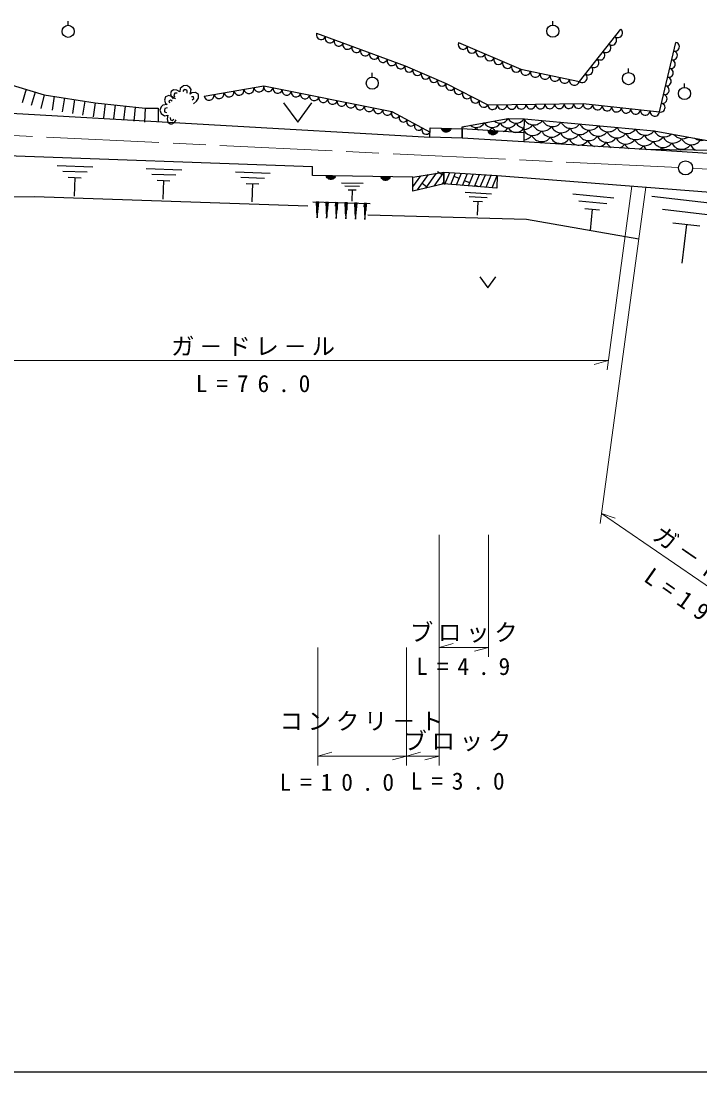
# Model space of a CAD drawing. Units: millimetres, scale not verified. Extents: x 40000 to 680000, y 20000 to 380000.
# Drawn here: x 186320 to 258762, y 205000 to 317097 of the extents above; entities that cross this region are included whole.
import ezdxf

# ---------------------------------------------------------------- set-up
doc = ezdxf.new("R2010")
doc.units = ezdxf.units.MM
doc.header["$LTSCALE"] = 1000
doc.linetypes.add('CHAIN', pattern=[18.5, 12, -1.5, 3.5, -1.5])
for name, color, linetype, lineweight in [('M-BGD', 7, 'Continuous', 25), ('M-BMK', 2, 'CHAIN', 13), ('M-BMK-OTRS', 5, 'Continuous', 25), ('M-BMK-SRVR', 3, 'Continuous', 25), ('M-STR-HTXT', 7, 'Continuous', 13), ('M-STR-STR3', 7, 'Continuous', 25), ('M-TTL-BAND', 7, 'Continuous', 25)]:
    doc.layers.add(name, color=color, linetype=linetype, lineweight=lineweight)
doc.styles.add('ＭＳ ゴシック', font='')
doc.styles.get('ＭＳ ゴシック').set_extended_font_data('MS Gothic')

msp = doc.modelspace()

# ---------------------------------------------------------------- linework, layer by layer
at = {"layer": 'M-BGD'}
for p, q in [((191354, 316639), (191354, 317081)), ((243070, 316655), (243070, 317097)), ((251132, 311600), (251132, 312042)), ((223797, 311113), (223797, 311555)), ((186854, 309813), (186426, 308376)), ((187819, 309526), (187391, 308088)), ((257116, 310005), (257116, 310447)), ((188784, 309238), (188452, 307775)), ((189870, 309065), (189635, 307584)), ((190957, 308893), (190721, 307411)), ((192043, 308720), (191807, 307239)), ((193129, 308547), (192894, 307066)), ((194215, 308375), (194017, 306888)), ((195287, 308260), (195127, 306768)), ((196359, 308145), (196198, 306653)), ((197430, 308030), (197270, 306538)), ((198502, 307914), (198342, 306423)), ((199574, 307799), (199494, 306302)), ((200941, 307799), (200941, 306299)), ((233374, 305597), (233389, 305821)), ((190194, 301692), (193991, 301551)), ((193361, 300966), (190779, 301062)), ((191364, 300432), (192731, 300381)), ((199678, 301365), (203475, 301224)), ((202845, 300639), (200263, 300735)), ((209211, 301002), (212908, 300865)), ((192048, 300406), (191975, 298432)), ((200848, 300105), (202215, 300054)), ((201532, 300079), (201459, 298105)), ((212295, 300295), (209780, 300389)), ((210350, 299775), (211681, 299726)), ((211016, 299750), (210944, 297828)), ((220524, 299852), (222823, 299798)), ((222447, 299439), (220883, 299476)), ((221242, 299099), (222070, 299080)), ((221656, 299089), (221628, 297894)), ((233724, 298832), (236519, 298673)), ((236046, 298251), (234145, 298359)), ((245203, 298653), (249582, 298228)), ((253631, 298410), (261577, 297483)), ((217450, 297812), (223573, 297627)), ((217847, 297417), (217857, 297757)), ((217891, 297756), (217870, 297042)), ((217891, 296634), (217925, 297755)), ((217959, 297754), (217914, 296259)), ((217959, 296631), (217993, 297753)), ((218027, 297752), (218006, 297038)), ((218051, 297411), (218061, 297751)), ((218867, 297387), (218878, 297726)), ((218911, 297725), (218890, 297012)), ((218912, 296603), (218945, 297724)), ((218980, 297723), (218935, 296228)), ((218980, 296601), (219014, 297722)), ((219048, 297721), (219026, 297008)), ((219071, 297380), (219082, 297720)), ((219888, 297356), (219898, 297696)), ((219932, 297695), (219911, 296981)), ((219932, 296572), (219966, 297694)), ((220000, 297693), (219955, 296197)), ((220000, 296570), (220034, 297691)), ((220068, 297691), (220047, 296977)), ((220092, 297350), (220102, 297689)), ((220908, 297325), (220919, 297665)), ((220952, 297664), (220931, 296950)), ((220953, 296541), (220986, 297663)), ((221020, 297662), (220975, 296166)), ((221021, 296539), (221054, 297661)), ((221088, 297660), (221067, 296946)), ((221112, 297319), (221122, 297659)), ((221929, 297294), (221939, 297634)), ((221973, 297633), (221951, 296919)), ((221973, 296511), (222007, 297632)), ((222041, 297631), (221996, 296136)), ((222041, 296509), (222075, 297630)), ((222109, 297629), (222087, 296915)), ((222133, 297288), (222143, 297628)), ((222949, 297264), (222959, 297603)), ((222993, 297602), (222972, 296889)), ((222994, 296480), (223027, 297601)), ((223061, 297600), (223016, 296105)), ((223062, 296478), (223095, 297599)), ((223129, 297598), (223108, 296885)), ((223153, 297257), (223163, 297597)), ((234567, 297887), (235573, 297829)), ((235070, 297858), (234987, 296404)), ((248814, 297595), (245836, 297884)), ((246468, 297115), (248045, 296963)), ((247257, 297039), (247036, 294762)), ((260158, 296360), (254754, 296991)), ((255877, 295571), (258738, 295237)), ((257308, 295404), (256826, 291272))]:
    msp.add_line(p, q, dxfattribs=at)
for points in [[(233015, 314793), (239633, 311952), (245891, 310657), (250314, 316232)], [(217859, 315799), (227300, 312315), (231687, 310442), (236130, 308163), (246310, 308296), (254447, 307397), (256201, 314815)], [(182994, 310964), (188784, 309238), (194215, 308375), (199574, 307799), (200941, 307799)], [(204721, 308272), (205049, 308554), (205261, 308869), (205243, 309248), (204929, 309460), (204550, 309442), (204385, 309301), (204457, 309779), (204332, 310001), (204018, 310214), (203639, 310195), (203311, 309913), (203271, 309550), (202941, 309705), (202578, 309744), (202340, 309562), (202275, 309331), (202326, 309067), (202567, 308813)], [(202976, 309384), (202728, 309391), (202622, 309234), (202689, 309028)], [(204039, 309398), (204046, 309645), (203889, 309751), (203715, 309800), (203593, 309585)], [(205848, 309092), (212232, 310171), (225899, 307429), (229967, 305259)], [(202820, 308780), (202460, 309020), (202100, 309140), (201740, 309020), (201620, 308660), (201740, 308300), (201920, 308180), (201440, 308120), (201260, 307940), (201140, 307580), (201260, 307220), (201620, 306980), (201980, 307040), (201920, 306680), (201980, 306320), (202220, 306140), (202460, 306140), (202700, 306260), (202880, 306560)], [(202460, 308540), (202280, 308660), (202100, 308600), (202160, 308360)], [(204587, 308684), (204751, 308825), (204741, 309014), (204494, 309021)], [(214341, 308355), (215841, 306315), (217341, 308355)], [(201920, 307820), (201680, 307760), (201620, 307580), (201620, 307400), (201860, 307340)], [(202220, 306800), (202280, 306560), (202460, 306500), (202640, 306620)], [(233389, 305821), (238295, 306690), (239989, 306673), (239983, 305163)], [(239989, 306673), (253878, 305391), (259542, 304357), (263223, 303239), (252946, 303384)], [(216938, 297359), (187770, 298350), (167532, 298028), (159867, 296486)], [(252241, 293830), (240257, 295933), (223329, 296372)], [(235272, 289794), (236122, 288638), (236972, 289794)]]:
    msp.add_lwpolyline(points, dxfattribs=at)
for points in [[(217824, 297792), (217909, 296089), (218096, 297784)], [(218845, 297761), (218929, 296058), (219116, 297753)], [(219865, 297731), (219950, 296027), (220137, 297722)], [(220886, 297700), (220970, 295997), (221157, 297692)], [(221906, 297669), (221991, 295966), (222178, 297661)], [(222926, 297638), (223011, 295935), (223198, 297630)]]:
    msp.add_lwpolyline(points, close=True, dxfattribs=at)
for centre in [(191354, 315993), (243070, 316009), (223797, 310467), (251132, 310954), (257116, 309359)]:
    msp.add_circle(centre, 646, dxfattribs=at)
for centre, radius, start, end in [((249998, 315834), 508, 231.56628, 51.56631), ((218331, 315625), 503, 159.74353, 339.74354), ((219275, 315277), 503, 159.74353, 339.74354), ((220219, 314928), 503, 159.74353, 339.74354), ((249366, 315037), 508, 231.56628, 51.56631), ((221163, 314580), 503, 159.74353, 339.74354), ((222107, 314231), 503, 159.74353, 339.74354), ((223051, 313883), 503, 159.74353, 339.74354), ((233488, 314590), 514, 156.76385, 336.76384), ((234433, 314184), 514, 156.76385, 336.76384), ((235378, 313778), 514, 156.76385, 336.76384), ((248734, 314241), 508, 231.56628, 51.56631), ((255872, 313424), 476, 256.70142, 76.70142), ((256091, 314352), 476, 256.70142, 76.70142), ((223995, 313535), 503, 159.74353, 339.74354), ((224939, 313186), 503, 159.74353, 339.74354), ((225883, 312838), 503, 159.74353, 339.74354), ((236324, 313373), 514, 156.76385, 336.76384), ((237269, 312967), 514, 156.76385, 336.76384), ((238215, 312561), 514, 156.76385, 336.76384), ((247471, 312648), 508, 231.56628, 51.56631), ((248102, 313445), 508, 231.56628, 51.56631), ((255653, 312497), 476, 256.70142, 76.70142), ((226828, 312489), 503, 159.74353, 339.74354), ((227738, 312128), 477, 156.88211, 336.8821), ((228616, 311753), 477, 156.88211, 336.8821), ((239160, 312155), 514, 156.76385, 336.76384), ((240154, 311844), 533, 168.31064, 348.31063), ((241197, 311628), 533, 168.31064, 348.31063), ((246839, 311852), 508, 231.56628, 51.56631), ((255433, 311570), 476, 256.70142, 76.70142), ((229493, 311379), 477, 156.88211, 336.8821), ((230371, 311004), 477, 156.88211, 336.8821), ((231248, 310629), 477, 156.88211, 336.8821), ((242240, 311412), 533, 168.31064, 348.31063), ((243283, 311197), 532, 168.31064, 348.31063), ((244326, 310981), 533, 168.31064, 348.31063), ((245369, 310765), 533, 168.31064, 348.31063), ((246207, 311055), 508, 231.56628, 51.56631), ((255214, 310643), 476, 256.70142, 76.70142), ((207444, 309362), 540, 189.59314, 9.59313), ((208508, 309542), 540, 189.59314, 9.59313), ((209572, 309722), 540, 189.59314, 9.59313), ((210636, 309901), 540, 189.59314, 9.59313), ((211700, 310081), 540, 189.59314, 9.59313), ((212720, 310073), 498, 168.65384, 348.65383), ((213696, 309877), 498, 168.65384, 348.65383), ((214672, 309681), 498, 168.65384, 348.65383), ((215648, 309485), 498, 168.65384, 348.65383), ((216625, 309290), 498, 168.65384, 348.65383), ((232131, 310214), 499, 152.8443, 332.84429), ((233020, 309758), 499, 152.8443, 332.84429), ((233908, 309303), 499, 152.8443, 332.84429), ((254995, 309715), 476, 256.70142, 76.70142), ((206380, 309182), 540, 189.59314, 9.59313), ((217601, 309094), 498, 168.65384, 348.65383), ((218577, 308898), 498, 168.65384, 348.65383), ((219553, 308702), 498, 168.65384, 348.65383), ((220529, 308506), 498, 168.65384, 348.65383), ((221505, 308310), 498, 168.65384, 348.65383), ((234797, 308847), 499, 152.8443, 332.84429), ((235685, 308391), 499, 152.8443, 332.84429), ((243765, 308263), 509, 180.74905, 0.74906), ((244783, 308276), 509, 180.74905, 0.74906), ((245801, 308290), 509, 180.74905, 0.74906), ((246819, 308240), 512, 173.69455, 353.69455), ((254557, 307861), 476, 256.70142, 76.70142), ((254776, 308788), 476, 256.70142, 76.70142), ((222482, 308114), 498, 168.65384, 348.65383), ((223458, 307919), 498, 168.65384, 348.65383), ((224434, 307723), 498, 168.65384, 348.65383), ((225410, 307527), 498, 168.65384, 348.65383), ((226305, 307212), 461, 151.92752, 331.92751), ((236639, 308170), 509, 180.74905, 0.74906), ((237657, 308183), 509, 180.74905, 0.74906), ((238675, 308197), 509, 180.74905, 0.74906), ((239693, 308210), 509, 180.74905, 0.74906), ((240711, 308223), 509, 180.74905, 0.74906), ((241729, 308237), 509, 180.74905, 0.74906), ((242747, 308250), 509, 180.74905, 0.74906), ((247836, 308128), 512, 173.69455, 353.69455), ((248853, 308016), 512, 173.69455, 353.69455), ((249870, 307903), 512, 173.69455, 353.69455), ((250887, 307791), 512, 173.69455, 353.69455), ((251904, 307678), 512, 173.69455, 353.69455), ((252921, 307566), 512, 173.69455, 353.69455), ((253939, 307454), 512, 173.69455, 353.69455), ((227119, 306778), 461, 151.92752, 331.92751), ((227933, 306344), 461, 151.92752, 331.92751), ((228747, 305910), 461, 151.92752, 331.92751), ((234906, 306731), 981, 230.17352, 329.1663), ((235758, 307209), 981, 266.66705, 293.42741), ((236600, 306715), 981, 209.68806, 329.1663), ((237452, 307193), 981, 230.92818, 329.1663), ((238295, 306698), 981, 209.68806, 329.1663), ((239147, 307176), 981, 209.68806, 329.1663), ((239989, 306681), 981, 209.68806, 269.77818), ((241036, 307173), 1160, 205.52748, 323.92942), ((243020, 306990), 1160, 205.52748, 323.92942), ((245004, 306806), 1160, 205.52748, 323.92942), ((246988, 306624), 1160, 205.52748, 323.92942), ((229560, 305476), 461, 151.92752, 331.92751), ((233212, 306748), 981, 280.26859, 295.71558), ((234054, 306253), 981, 310.75154, 329.1663), ((235748, 306236), 981, 209.68806, 230.24867), ((235748, 306236), 981, 302.2439, 329.1663), ((237443, 306219), 981, 209.68806, 241.05568), ((237443, 306219), 981, 291.43689, 329.1663), ((239137, 306202), 981, 209.68806, 329.1663), ((240932, 306046), 1160, 212.83051, 323.92942), ((239992, 306701), 1160, 268.45035, 323.92942), ((241976, 306518), 1160, 205.52748, 323.92942), ((242916, 305863), 1160, 205.52748, 323.92942), ((243960, 306334), 1160, 205.52748, 323.92942), ((244900, 305679), 1160, 205.52748, 323.92942), ((245944, 306151), 1160, 205.52748, 323.92942), ((246884, 305496), 1160, 205.52748, 323.92942), ((247928, 305968), 1160, 205.52748, 323.92942), ((248972, 306440), 1160, 205.52748, 323.92942), ((249912, 305785), 1160, 205.52748, 323.92942), ((250956, 306257), 1160, 205.52748, 323.92942), ((251896, 305602), 1160, 205.52748, 323.92942), ((252940, 306074), 1160, 205.52748, 323.92942), ((253880, 305419), 1160, 205.52748, 323.92942), ((254924, 305891), 1160, 205.52748, 313.77939), ((256908, 305708), 1160, 217.21254, 302.09433), ((239887, 305574), 1160, 273.16698, 323.92942), ((241872, 305390), 1160, 205.52748, 323.92942), ((240828, 304918), 1160, 314.97455, 323.92942), ((242812, 304735), 1160, 205.52748, 214.10425), ((243856, 305207), 1160, 205.52748, 323.92942), ((242812, 304735), 1160, 318.66139, 323.92942), ((244796, 304552), 1160, 205.52748, 210.59268), ((245840, 305024), 1160, 205.52748, 323.92942), ((247824, 304841), 1160, 205.52748, 253.6994), ((248868, 305313), 1160, 205.52748, 323.92942), ((247824, 304841), 1160, 279.06624, 323.92942), ((249808, 304658), 1160, 205.52748, 244.20259), ((250852, 305130), 1160, 205.52748, 323.92942), ((249808, 304658), 1160, 288.56305, 323.92942), ((251792, 304475), 1160, 205.52748, 237.59436), ((252836, 304947), 1160, 205.52748, 323.92942), ((251792, 304475), 1160, 295.17128, 323.92942), ((253776, 304292), 1160, 205.52748, 231.67969), ((254820, 304764), 1160, 205.52748, 323.92942), ((255865, 305236), 1160, 205.52748, 323.92942), ((256804, 304581), 1160, 205.52748, 323.92942), ((257849, 305053), 1160, 205.52748, 323.92942), ((258789, 304398), 1160, 205.52748, 250.1273), ((258893, 305525), 1160, 232.51945, 286.78741), ((253776, 304292), 1160, 306.71223, 323.92942), ((255760, 304109), 1160, 205.52748, 220.44733), ((255760, 304109), 1160, 317.9446, 323.92942), ((257745, 303926), 1160, 205.52748, 210.90105)]:
    msp.add_arc(centre, radius, start, end, dxfattribs=at)
at = {"layer": 'M-BMK'}
for p, q in [((256475, 301463), (175592, 305370)), ((257973, 301386), (260041, 301275))]:
    msp.add_line(p, q, dxfattribs=at)
at = {"layer": 'M-BMK-OTRS'}
for p, q in [((233374, 304588), (229952, 304704)), ((239952, 304205), (233374, 304588)), ((252946, 303384), (239952, 304205)), ((182561, 302831), (217417, 301584)), ((262327, 302810), (252946, 303384)), ((218923, 300549), (219843, 300533)), ((219822, 300474), (218942, 300489)), ((218961, 300428), (219801, 300414)), ((224754, 300450), (225674, 300434)), ((228131, 300452), (231427, 300986)), ((231427, 300986), (237135, 300618)), ((219739, 300355), (219020, 300368)), ((219079, 300306), (219679, 300296)), ((219577, 300238), (219178, 300245)), ((225653, 300374), (224773, 300389)), ((224792, 300329), (225632, 300315)), ((225571, 300256), (224851, 300268)), ((224910, 300207), (225510, 300197)), ((225409, 300138), (225009, 300145))]:
    msp.add_line(p, q, dxfattribs=at)
for points in [[(156557, 302882), (160090, 304852), (163956, 306290), (167238, 307055), (171284, 307504), (182748, 307414), (229952, 304704)], [(228131, 300452), (217417, 300635), (217417, 301584)], [(237135, 300618), (266712, 298310), (283828, 286671), (289301, 282420), (299722, 273389)]]:
    msp.add_lwpolyline(points, dxfattribs=at)
for points in [[(219884, 300593), (219841, 300473), (219780, 300374), (219678, 300276), (219577, 300218), (219456, 300180), (219296, 300183), (219177, 300225), (219078, 300286), (218980, 300388), (218922, 300489), (218884, 300610)], [(225715, 300493), (225673, 300374), (225611, 300275), (225510, 300177), (225408, 300118), (225288, 300080), (225128, 300083), (225009, 300125), (224910, 300187), (224811, 300289), (224753, 300390), (224715, 300510)]]:
    msp.add_lwpolyline(points, close=True, dxfattribs=at)
at = {"layer": 'M-BMK-SRVR'}
msp.add_circle((257224, 301426), 750, dxfattribs=at)
at = {"layer": 'M-STR-HTXT'}
for p, q in [((252997, 299380), (248107, 263496)), ((248845, 279883), (251484, 299498)), ((173166, 280884), (248980, 280884)), ((248980, 280884), (247480, 280464)), ((248255, 264583), (249729, 264079)), ((248255, 264583), (272679, 247788)), ((230921, 237699), (230921, 262281)), ((236198, 249290), (236198, 262281)), ((217977, 250290), (217977, 237699)), ((227460, 237699), (227460, 250290)), ((230921, 250290), (232421, 250710)), ((230921, 250290), (236198, 250290)), ((236198, 250290), (234698, 249870)), ((217977, 238699), (219477, 239119)), ((227460, 238699), (228960, 239119)), ((217977, 238699), (227460, 238699)), ((227460, 238699), (225960, 238279)), ((227460, 238699), (230921, 238699)), ((230921, 238699), (229421, 238279))]:
    msp.add_line(p, q, dxfattribs=at)
at = {"layer": 'M-STR-STR3'}
for p, q in [((229952, 304704), (229980, 305720)), ((229952, 304704), (229980, 305720)), ((231215, 305615), (232135, 305582)), ((232113, 305522), (231233, 305554)), ((231251, 305493), (232090, 305463)), ((232028, 305405), (231309, 305431)), ((231366, 305369), (231966, 305348)), ((231864, 305291), (231464, 305306)), ((233374, 304588), (233374, 305597)), ((233374, 304588), (233374, 305597)), ((239983, 305163), (233374, 305597)), ((236216, 305350), (237134, 305290)), ((237110, 305231), (236232, 305289)), ((236248, 305228), (237086, 305173)), ((237022, 305117), (236304, 305164)), ((236360, 305100), (236958, 305061)), ((236855, 305008), (236455, 305034)), ((239983, 305163), (239952, 304205)), ((239983, 305163), (239952, 304205)), ((228118, 299406), (228967, 300587)), ((228619, 299076), (229803, 300723)), ((229503, 299277), (230640, 300858)), ((230387, 299478), (231427, 300925)), ((232170, 299657), (232694, 300904)), ((233086, 300288), (232533, 300521)), ((232800, 299608), (233328, 300863)), ((233430, 299559), (233962, 300822)), ((234061, 299510), (234596, 300781)), ((234691, 299461), (235229, 300741)), ((235321, 299412), (235863, 300700)), ((235951, 299363), (236497, 300659)), ((236582, 299314), (237130, 300618)), ((229592, 299401), (229105, 299751)), ((231270, 299680), (231427, 299897)), ((234192, 299822), (233639, 300055)), ((235133, 299427), (234745, 299590))]:
    msp.add_line(p, q, dxfattribs=at)
for points in [[(229980, 305720), (233374, 305597), (233374, 304588)], [(229980, 305720), (233374, 305597), (233374, 304588)], [(231427, 300986), (231427, 299715), (228112, 298960), (228131, 300452)], [(231247, 300675), (230927, 300905), (230760, 301025)], [(237135, 300618), (237098, 299273), (231427, 299715), (231427, 300986)], [(231526, 299674), (231540, 299706), (232061, 300945)]]:
    msp.add_lwpolyline(points, dxfattribs=at)
for points in [[(232177, 305640), (232132, 305522), (232069, 305424), (231965, 305328), (231863, 305271), (231742, 305236), (231582, 305241), (231463, 305286), (231366, 305349), (231269, 305453), (231213, 305555), (231177, 305676)], [(237178, 305347), (237130, 305230), (237063, 305134), (236957, 305041), (236853, 304988), (236731, 304956), (236571, 304966), (236454, 305014), (236358, 305080), (236265, 305187), (236212, 305290), (236180, 305413)]]:
    msp.add_lwpolyline(points, close=True, dxfattribs=at)
at = {"layer": 'M-TTL-BAND'}
msp.add_line((40000, 205000), (579000, 205000), dxfattribs=at)

# ---------------------------------------------------------------- texts
at = {"layer": 'M-STR-HTXT', "char_height": 1833, "attachment_point": 7, "style": 'ＭＳ ゴシック'}
for s, insert in [('\\T1.2;ガ－ドレ－ル', (202323, 281383)), ('\\T1.76;L=76.0', (204969, 277487)), ('\\T1.2;ブロック', (227809, 250790)), ('\\T1.76;L=4.9', (228489, 247314)), ('\\T1.2;コンクリ－ト', (213906, 241399)), ('\\T1.2;ブロック', (227122, 239199)), ('\\T1.76;L=10.0', (213904, 234966)), ('\\T1.76;L=3.0', (227895, 235083))]:
    msp.add_mtext(s, dxfattribs=dict(at, insert=insert))
for s, insert, rotation in [('\\T1.2;ガ－ドレ－ル', (253512, 261825), 325.5), ('\\T1.72;L=193.0', (252623, 257403), 324.9)]:
    msp.add_mtext(s, dxfattribs=dict(at, insert=insert, rotation=rotation))

doc.saveas('drawing.dxf')
